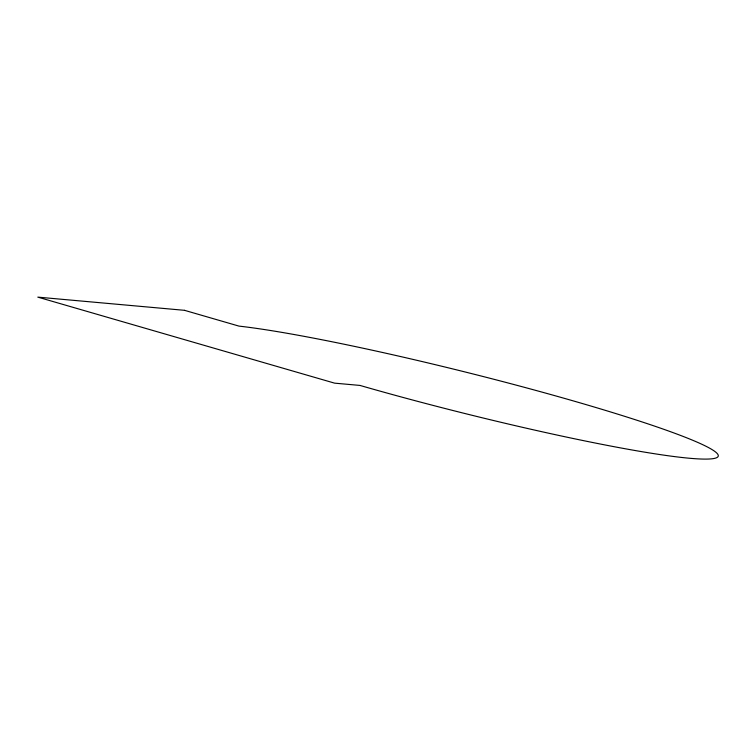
<?xml version="1.0" encoding="UTF-8"?>
<svg xmlns="http://www.w3.org/2000/svg" width="756" height="756" viewBox="0 0 756 756"><rect width="100%" height="100%" fill="white"/><g stroke="black" fill="none" stroke-linecap="round" stroke-linejoin="round"><path stroke-width="1.13" d="M184.502 310.319L37.8 297.127L334.615 383.15L359.979 385.428A254.791 19.552 14 0 0 687.384 458.051A266.084 20.412 14 0 0 587.998 405.178A266.084 20.412 14 0 0 238.943 326.101L184.502 310.319"/></g></svg>
